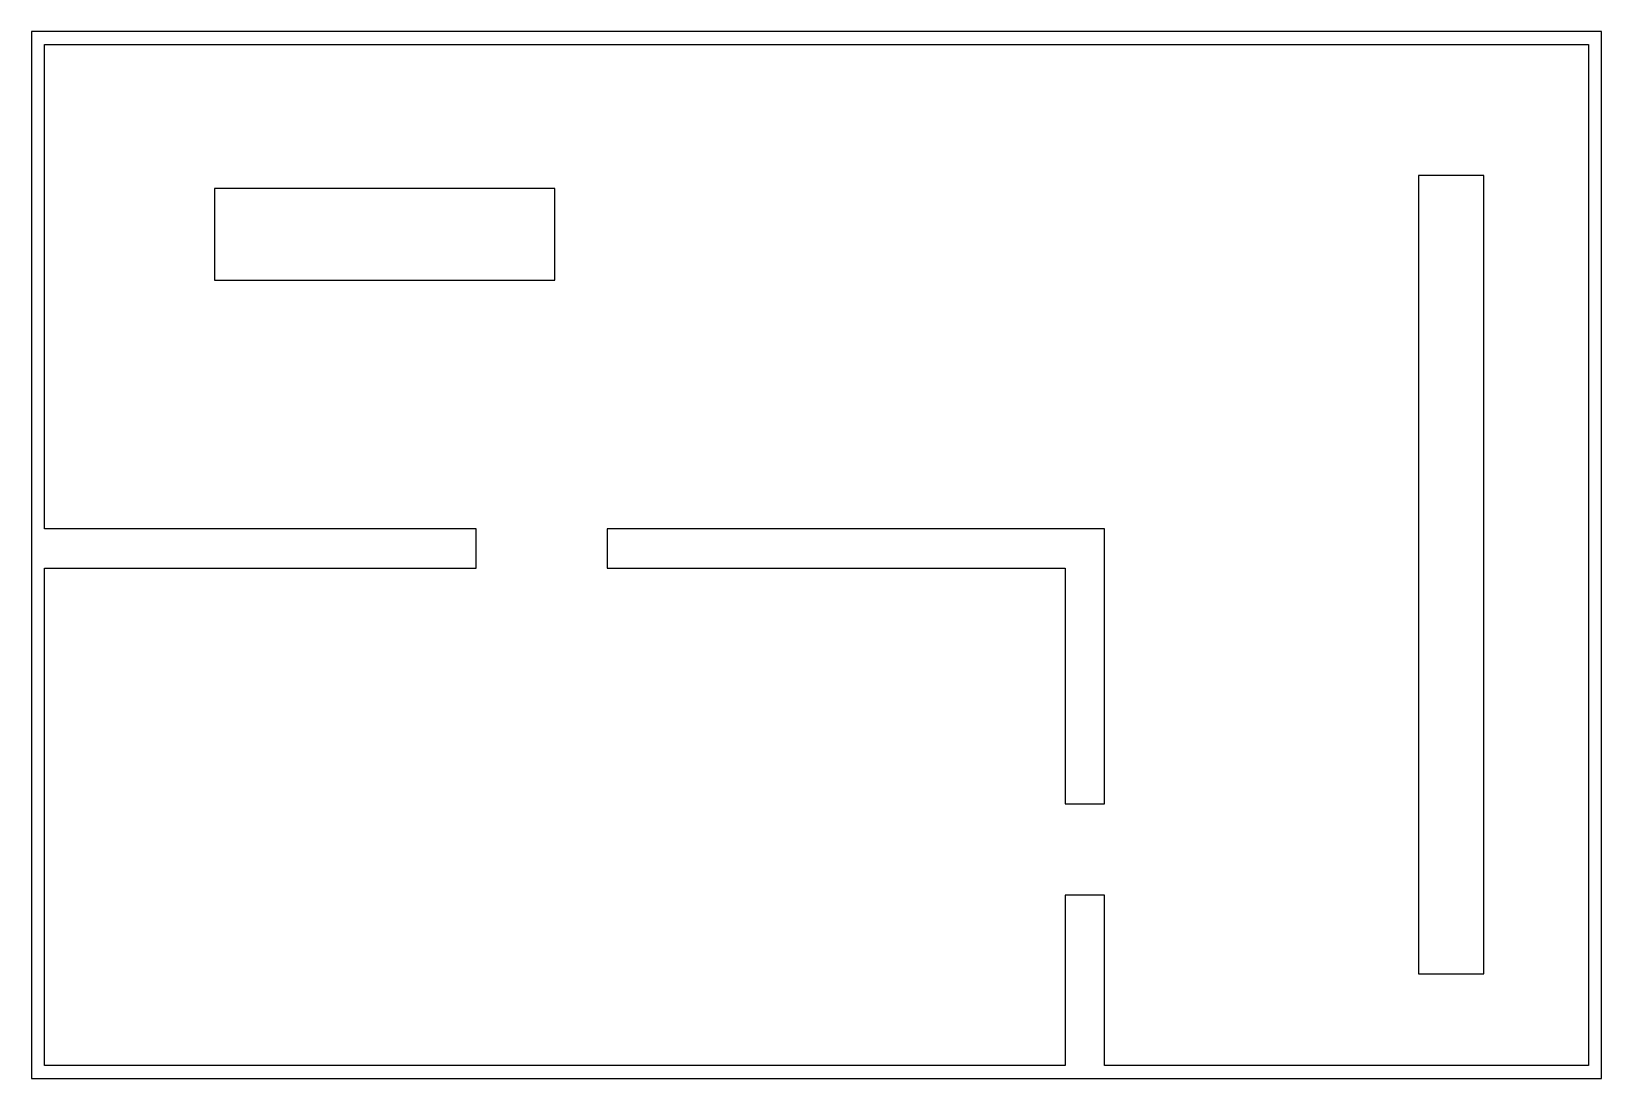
# Model space of a CAD drawing. Extents: x -42.3 to 42.3, y -28.2 to 28.2.
import ezdxf

# ---------------------------------------------------------------- set-up
doc = ezdxf.new("R2010")
doc.units = 0
doc.layers.get('0').update_dxf_attribs({"linetype": 'CONTINUOUS'})

msp = doc.modelspace()

# ---------------------------------------------------------------- linework, layer by layer
at = {"color": 0}
for p, q in [((0, 28.2222), (-42.3333, 28.2222)), ((-42.3333, 28.2222), (-42.3333, 0)), ((42.3333, 28.2222), (0, 28.2222)), ((42.3333, 0), (42.3333, 28.2222)), ((-41.6278, 14.4639), (-41.6278, 27.5167)), ((-41.6278, 27.5167), (0, 27.5167)), ((0, 27.5167), (41.6278, 27.5167)), ((41.6278, 27.5167), (41.6278, 0)), ((34.2194, 20.4611), (32.4556, 20.4611)), ((32.4556, 20.4611), (32.4556, -1.05833)), ((35.9833, 20.4611), (34.2194, 20.4611)), ((35.9833, -1.05833), (35.9833, 20.4611)), ((-23.2833, 19.7556), (-32.4556, 19.7556)), ((-32.4556, 19.7556), (-32.4556, 17.2861)), ((-14.1111, 19.7556), (-23.2833, 19.7556)), ((-14.1111, 17.2861), (-14.1111, 19.7556)), ((-32.4556, 17.2861), (-32.4556, 14.8167)), ((-14.1111, 14.8167), (-14.1111, 17.2861)), ((-41.6278, 1.41111), (-41.6278, 14.4639)), ((-32.4556, 14.8167), (-23.2833, 14.8167)), ((-23.2833, 14.8167), (-14.1111, 14.8167)), ((-29.9861, 1.41111), (-41.6278, 1.41111)), ((-18.3444, 1.41111), (-29.9861, 1.41111)), ((-18.3444, 0.352778), (-18.3444, 1.41111)), ((2.11667, 1.41111), (-11.2889, 1.41111)), ((-11.2889, 1.41111), (-11.2889, 0.352778)), ((15.5222, 1.41111), (2.11667, 1.41111)), ((15.5222, -5.99722), (15.5222, 1.41111)), ((-42.3333, 0), (-42.3333, -28.2222)), ((-18.3444, -0.705556), (-18.3444, 0.352778)), ((-11.2889, 0.352778), (-11.2889, -0.705556)), ((41.6278, 0), (41.6278, -27.5167)), ((42.3333, -28.2222), (42.3333, 0)), ((-41.6278, -14.1111), (-41.6278, -0.705556)), ((-41.6278, -0.705556), (-29.9861, -0.705556)), ((-29.9861, -0.705556), (-18.3444, -0.705556)), ((-11.2889, -0.705556), (1.05833, -0.705556)), ((1.05833, -0.705556), (13.4056, -0.705556)), ((13.4056, -0.705556), (13.4056, -7.05556)), ((32.4556, -1.05833), (32.4556, -22.5778)), ((35.9833, -22.5778), (35.9833, -1.05833)), ((15.5222, -13.4056), (15.5222, -5.99722)), ((13.4056, -7.05556), (13.4056, -13.4056)), ((13.4056, -13.4056), (14.4639, -13.4056)), ((14.4639, -13.4056), (15.5222, -13.4056)), ((-41.6278, -27.5167), (-41.6278, -14.1111)), ((14.4639, -18.3444), (13.4056, -18.3444)), ((13.4056, -18.3444), (13.4056, -22.9306)), ((15.5222, -18.3444), (14.4639, -18.3444)), ((15.5222, -22.9306), (15.5222, -18.3444)), ((32.4556, -22.5778), (34.2194, -22.5778)), ((34.2194, -22.5778), (35.9833, -22.5778)), ((13.4056, -22.9306), (13.4056, -27.5167)), ((15.5222, -27.5167), (15.5222, -22.9306)), ((-14.1111, -27.5167), (-41.6278, -27.5167)), ((13.4056, -27.5167), (-14.1111, -27.5167)), ((28.575, -27.5167), (15.5222, -27.5167)), ((41.6278, -27.5167), (28.575, -27.5167)), ((-42.3333, -28.2222), (0, -28.2222)), ((0, -28.2222), (42.3333, -28.2222))]:
    msp.add_line(p, q, dxfattribs=at)

doc.saveas('drawing.dxf')
